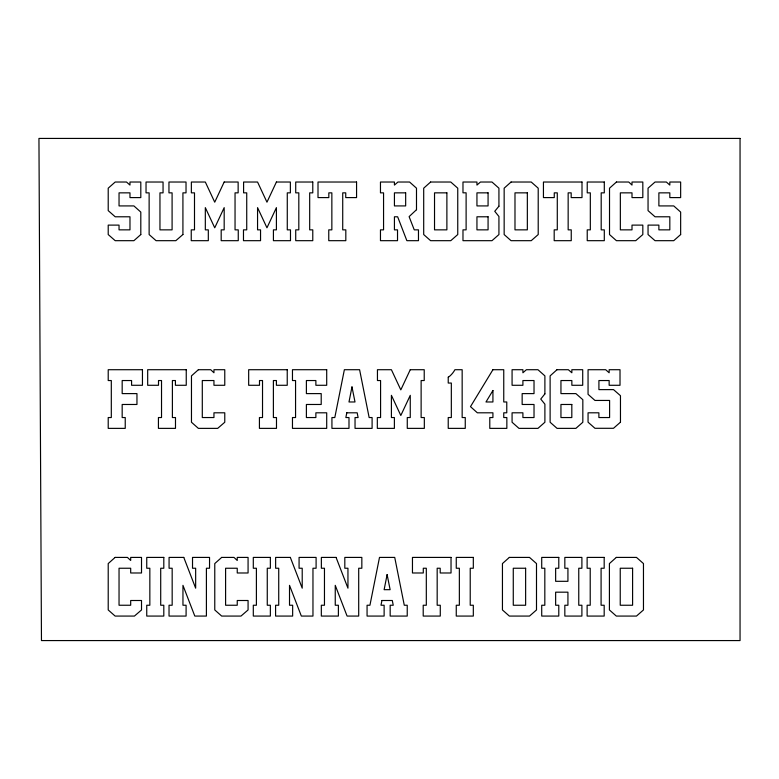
<?xml version="1.0" encoding="UTF-8"?>
<svg xmlns="http://www.w3.org/2000/svg" width="779" height="779" viewBox="0 0 779 779"><rect width="100%" height="100%" fill="white"/><g stroke="black" fill="none" stroke-linecap="round" stroke-linejoin="round"><path stroke-width="1.17" d="M448.227 377.036L448.227 383.044L451.333 383.044L451.333 417.544L448.227 417.544L448.227 428.372L465.258 428.372L465.258 417.544L462.161 417.544L462.161 369.713L454.917 369.713A23.136 23.136 0 0 1 448.383 377.24M346.791 412.802L345.857 417.544L348.992 417.544L348.992 428.372L331.932 428.372L331.932 417.544L334.804 417.544L344.367 369.713L359.596 369.713L369.149 417.544L372.099 417.544L372.099 428.372L355.039 428.372L355.039 417.544L358.106 417.544L357.172 412.802L346.791 412.802M381.924 600.502L380.989 605.244L384.125 605.244L384.125 616.072L367.065 616.072L367.065 605.244L369.937 605.244L379.5 557.413L394.729 557.413L404.282 605.244L407.232 605.244L407.232 616.072L390.172 616.072L390.172 605.244L393.239 605.244L392.304 600.502L381.924 600.502M351.981 386.929L348.992 401.974L355 401.974L351.981 386.929M387.114 574.629L384.125 589.674L390.133 589.674L387.114 574.629M224.177 182.023L214.731 202.18L205.325 182.023L191.361 182.023L191.361 192.851L194.497 192.851L194.497 229.854L191.245 229.854L191.245 240.682L208.314 240.682L208.314 229.854L205.325 229.854L205.325 207.633L214.731 227.799L224.177 207.633L224.177 229.854L221.187 229.854L221.187 240.682L238.257 240.682L238.257 229.854L235.044 229.854L235.044 192.851L238.14 192.851L238.14 182.023L224.177 182.023M276.409 182.023L266.963 202.18L257.557 182.023L243.593 182.023L243.593 192.851L246.729 192.851L246.729 229.854L243.476 229.854L243.476 240.682L260.546 240.682L260.546 229.854L257.557 229.854L257.557 207.633L266.963 227.799L276.409 207.633L276.409 229.854L273.419 229.854L273.419 240.682L290.489 240.682L290.489 229.854L287.276 229.854L287.276 192.851L290.372 192.851L290.372 182.023L276.409 182.023M410.26 369.713L400.815 389.88L391.409 369.713L377.445 369.713L377.445 380.541L380.58 380.541L380.58 417.544L377.328 417.544L377.328 428.372L394.388 428.372L394.388 417.544L391.409 417.544L391.409 395.333L400.815 415.489L410.26 395.333L410.26 417.544L407.271 417.544L407.271 428.372L424.331 428.372L424.331 417.544L421.127 417.544L421.127 380.541L424.224 380.541L424.224 369.713L410.26 369.713M492.922 390.513L485.979 401.974L492.922 401.974L492.922 390.513M492.922 369.713L470.487 406.648L477.352 412.802L492.922 412.802L492.922 417.544L489.787 417.544L489.787 428.372L506.847 428.372L506.847 417.544L503.75 417.544L503.75 412.802L506.769 412.802L506.769 401.974L503.75 401.974L503.75 369.713L492.922 369.713M544.891 393.911L540.753 399.062L544.891 404.174L544.891 422.247L537.948 428.372L518.98 428.372L512.076 422.247L512.076 412.802L522.904 412.802L522.904 417.544L534.024 417.544L534.024 404.476L522.154 404.476L522.154 393.609L534.024 393.609L534.024 380.541L522.904 380.541L522.904 385.284L512.076 385.284L512.076 369.713L522.904 369.713L522.904 372.781L526.409 369.713L537.948 369.713L544.891 375.877L544.891 393.911M498.93 206.221L494.753 211.294L498.93 216.484L498.93 234.557L491.987 240.682L462.979 240.682L462.979 229.854L466.115 229.854L466.115 192.812L462.979 192.812L462.979 182.023L476.943 182.023L476.943 185.081L480.448 182.023L491.987 182.023L498.93 188.187L498.93 206.221M416.492 209.726L409.102 216.63L414.253 229.854L418.469 229.854L418.469 240.682L406.862 240.682L397.641 216.786L394.427 216.786L394.427 229.854L397.524 229.854L397.524 240.682L380.464 240.682L380.464 229.854L383.56 229.854L383.56 192.851L380.464 192.851L380.464 182.023L394.427 182.023L394.427 185.081L397.942 182.023L409.588 182.023L416.492 188.187L416.492 209.726M556.995 369.713L550.12 375.877L550.12 422.247L557.063 428.372L575.885 428.372L582.828 422.247L582.828 399.695L575.885 393.609L560.948 393.609L560.948 380.541L571.854 380.541L571.854 385.284L582.711 385.284L582.711 369.713L571.854 369.713L571.854 372.781L568.339 369.713L556.995 369.713M198.382 369.713L191.468 375.877L191.468 422.247L198.382 428.372L217.682 428.372L224.771 422.247L224.771 412.802L213.952 412.802L213.952 417.544L202.297 417.544L202.297 380.541L213.952 380.541L213.952 385.284L224.771 385.284L224.771 369.713L213.952 369.713L213.952 372.781L210.7 369.713L198.382 369.713M430.612 182.023L423.698 188.187L423.698 234.557L430.612 240.682L450.768 240.682L457.75 234.557L457.75 188.187L450.768 182.023L430.612 182.023M511.063 182.023L504.159 188.187L504.159 234.557L511.063 240.682L531.229 240.682L538.211 234.557L538.211 188.187L531.229 182.023L511.063 182.023M115.117 557.413L108.213 563.577L108.213 609.947L115.117 616.072L134.426 616.072L141.515 609.947L141.515 600.502L130.687 600.502L130.687 605.244L119.041 605.244L119.041 568.242L130.687 568.242L130.687 572.984L141.515 572.984L141.515 557.413L130.687 557.413L130.687 560.471L127.444 557.413L115.117 557.413M616.432 182.023L609.519 188.187L609.519 234.557L616.432 240.682L635.732 240.682L642.821 234.557L642.821 225.112L632.003 225.112L632.003 229.854L620.347 229.854L620.347 192.851L632.003 192.851L632.003 197.593L642.821 197.593L642.821 182.023L632.003 182.023L632.003 185.081L628.75 182.023L616.432 182.023M221.674 557.413L214.77 563.577L214.77 609.947L221.674 616.072L240.984 616.072L248.073 609.947L248.073 600.502L237.244 600.502L237.244 605.244L225.598 605.244L225.598 568.242L237.244 568.242L237.244 572.984L248.073 572.984L248.073 557.413L237.244 557.413L237.244 560.471L234.002 557.413L221.674 557.413M509.349 557.413L502.445 563.577L502.445 609.947L509.349 616.072L529.516 616.072L536.497 609.947L536.497 563.577L529.516 557.413L509.349 557.413M616.316 557.413L609.412 563.577L609.412 609.947L616.316 616.072L636.482 616.072L643.464 609.947L643.464 563.577L636.482 557.413L616.316 557.413M140.804 234.557L133.9 240.682L115.195 240.682L108.213 234.557L108.213 225.112L119.041 225.112L119.041 229.854L129.976 229.854L129.976 216.786L115.195 216.786L108.213 210.622L108.213 188.187L115.195 182.023L126.51 182.023L129.976 185.081L129.976 182.023L140.804 182.023L140.804 197.593L129.976 197.593L129.976 192.851L119.041 192.851L119.041 205.919L133.9 205.919L140.804 212.083L140.804 234.557M680.651 234.557L673.738 240.682L655.032 240.682L648.05 234.557L648.05 225.112L658.878 225.112L658.878 229.854L669.823 229.854L669.823 216.786L655.032 216.786L648.05 210.622L648.05 188.187L655.032 182.023L666.347 182.023L669.823 185.081L669.823 182.023L680.651 182.023L680.651 197.593L669.823 197.593L669.823 192.851L658.878 192.851L658.878 205.919L673.738 205.919L680.651 212.083L680.651 234.557M620.464 422.179L613.482 428.294L594.961 428.294L588.057 422.179L588.057 412.802L598.885 412.802L598.885 417.544L609.597 417.544L609.597 400.445L594.961 400.445L588.057 394.32L588.057 369.713L605.673 369.713L609.149 372.781L609.149 369.713L620.016 369.713L620.016 385.284L609.149 385.284L609.149 380.541L598.915 380.541L598.915 389.617L613.521 389.617L620.464 395.703L620.464 422.179M182.919 234.518L175.83 240.682L156.073 240.682L149.13 234.557L149.13 192.851L146.033 192.851L146.033 182.023L163.054 182.023L163.054 192.851L159.958 192.851L159.958 229.854L172.091 229.854L172.091 192.851L168.955 192.851L168.955 182.023L186.025 182.023L186.025 192.851L182.919 192.851L182.919 234.518M740.05 138.428L38.95 138.428L41.462 640.572L740.05 640.572L740.05 138.428M312.778 182.023L295.718 182.023L295.718 192.851L298.815 192.851L298.815 229.854L295.718 229.854L295.718 240.682L312.778 240.682L312.778 229.854L309.682 229.854L309.682 192.851L312.778 192.851L312.778 182.023M356.568 182.023L318.007 182.023L318.007 197.593L328.826 197.593L328.826 192.851L331.854 192.851L331.854 229.854L328.757 229.854L328.757 240.682L345.818 240.682L345.818 229.854L342.721 229.854L342.721 192.851L345.74 192.851L345.74 197.593L356.568 197.593L356.568 182.023M582.001 182.023L543.44 182.023L543.44 197.593L554.268 197.593L554.268 192.851L557.287 192.851L557.287 229.854L554.19 229.854L554.19 240.682L571.25 240.682L571.25 229.854L568.154 229.854L568.154 192.851L571.182 192.851L571.182 197.593L582.001 197.593L582.001 182.023M604.3 182.023L587.23 182.023L587.23 192.851L590.326 192.851L590.326 229.854L587.23 229.854L587.23 240.682L604.3 240.682L604.3 229.854L601.193 229.854L601.193 192.851L604.3 192.851L604.3 182.023M405.664 192.851L394.427 192.851L394.427 205.919L405.664 205.919L405.664 192.851M446.883 192.851L434.526 192.851L434.526 229.854L446.883 229.854L446.883 192.851M488.073 192.851L476.943 192.851L476.943 205.919L488.073 205.919L488.073 192.851M527.344 192.851L514.987 192.851L514.987 229.854L527.344 229.854L527.344 192.851M488.073 216.786L476.943 216.786L476.943 229.854L488.073 229.854L488.073 216.786M142.45 369.713L108.213 369.713L108.213 380.541L111.309 380.541L111.309 417.544L108.213 417.544L108.213 428.372L125.234 428.372L125.234 417.544L122.176 417.544L122.176 404.476L136.958 404.476L136.958 393.609L122.176 393.609L122.176 380.541L131.583 380.541L131.583 385.284L142.45 385.284L142.45 369.713M186.249 369.713L147.679 369.713L147.679 385.284L158.507 385.284L158.507 380.541L161.526 380.541L161.526 417.544L158.429 417.544L158.429 428.372L175.489 428.372L175.489 417.544L172.393 417.544L172.393 380.541L175.421 380.541L175.421 385.284L186.249 385.284L186.249 369.713M287.237 369.713L248.667 369.713L248.667 385.284L259.495 385.284L259.495 380.541L262.523 380.541L262.523 417.544L259.426 417.544L259.426 428.372L276.487 428.372L276.487 417.544L273.39 417.544L273.39 380.541L276.409 380.541L276.409 385.284L287.237 385.284L287.237 369.713M326.703 369.713L292.466 369.713L292.466 380.541L295.562 380.541L295.562 417.544L292.466 417.544L292.466 428.372L326.703 428.372L326.703 412.802L315.875 412.802L315.875 417.544L306.39 417.544L306.39 404.476L321.211 404.476L321.211 393.609L306.39 393.609L306.39 380.541L315.875 380.541L315.875 385.284L326.703 385.284L326.703 369.713M571.815 404.476L560.948 404.476L560.948 417.544L571.815 417.544L571.815 404.476M163.804 557.413L146.744 557.413L146.744 568.242L149.841 568.242L149.841 605.244L146.744 605.244L146.744 616.072L163.804 616.072L163.804 605.244L160.708 605.244L160.708 568.242L163.804 568.242L163.804 557.413M183.776 557.413L169.072 557.413L169.072 568.242L172.169 568.242L172.169 605.244L169.033 605.244L169.033 616.072L186.093 616.072L186.093 605.244L182.958 605.244L182.958 585.341L194.799 616.072L206.406 616.072L206.406 568.242L209.541 568.242L209.541 557.413L192.52 557.413L192.52 568.242L195.656 568.242L195.656 588.174L183.776 557.413M270.362 557.413L253.302 557.413L253.302 568.242L256.398 568.242L256.398 605.244L253.302 605.244L253.302 616.072L270.362 616.072L270.362 605.244L267.265 605.244L267.265 568.242L270.362 568.242L270.362 557.413M290.333 557.413L275.63 557.413L275.63 568.242L278.726 568.242L278.726 605.244L275.591 605.244L275.591 616.072L292.651 616.072L292.651 605.244L289.515 605.244L289.515 585.341L301.346 616.072L312.963 616.072L312.963 568.242L316.099 568.242L316.099 557.413L299.078 557.413L299.078 568.242L302.213 568.242L302.213 588.174L290.333 557.413M336.07 557.413L321.367 557.413L321.367 568.242L324.463 568.242L324.463 605.244L321.328 605.244L321.328 616.072L338.388 616.072L338.388 605.244L335.252 605.244L335.252 585.341L347.083 616.072L358.7 616.072L358.7 568.242L361.836 568.242L361.836 557.413L344.815 557.413L344.815 568.242L347.95 568.242L347.95 588.174L336.07 557.413M451.031 557.413L412.461 557.413L412.461 572.984L423.289 572.984L423.289 568.242L426.317 568.242L426.317 605.244L423.211 605.244L423.211 616.072L440.281 616.072L440.281 605.244L437.175 605.244L437.175 568.242L440.203 568.242L440.203 572.984L451.031 572.984L451.031 557.413M473.32 557.413L456.26 557.413L456.26 568.242L459.357 568.242L459.357 605.244L456.26 605.244L456.26 616.072L473.32 616.072L473.32 605.244L470.224 605.244L470.224 568.242L473.32 568.242L473.32 557.413M558.786 557.413L541.717 557.413L541.717 568.242L544.823 568.242L544.823 605.244L541.717 605.244L541.717 616.072L558.786 616.072L558.786 605.244L555.641 605.244L555.641 592.176L567.93 592.176L567.93 605.244L564.833 605.244L564.833 616.072L581.894 616.072L581.894 605.244L578.758 605.244L578.758 568.242L581.894 568.242L581.894 557.413L564.833 557.413L564.833 568.242L567.93 568.242L567.93 581.309L555.641 581.309L555.641 568.242L558.786 568.242L558.786 557.413M604.183 557.413L587.123 557.413L587.123 568.242L590.219 568.242L590.219 605.244L587.123 605.244L587.123 616.072L604.183 616.072L604.183 605.244L601.086 605.244L601.086 568.242L604.183 568.242L604.183 557.413M525.63 568.242L513.273 568.242L513.273 605.244L525.63 605.244L525.63 568.242M632.597 568.242L620.24 568.242L620.24 605.244L632.597 605.244L632.597 568.242"/></g></svg>
